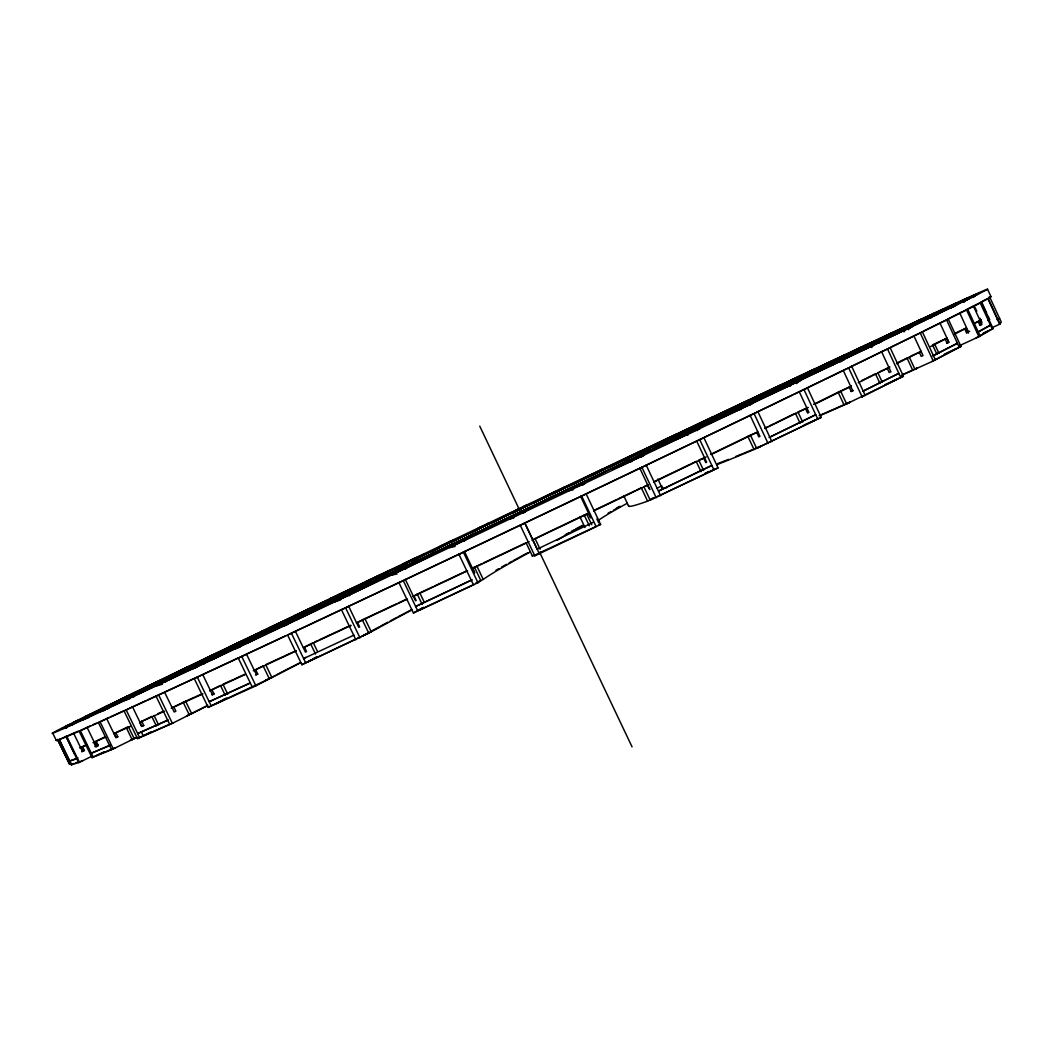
<?xml version="1.0" encoding="UTF-8"?>
<svg xmlns="http://www.w3.org/2000/svg" width="1054" height="1054" viewBox="0 0 1054 1054"><rect width="100%" height="100%" fill="white"/><g stroke="black" fill="none" stroke-linecap="round" stroke-linejoin="round"><path stroke-width="1.5" d="M539.332 553.693L524.8 522.982L520.254 525.248L534.8 555.84L600.635 524.484L586.156 493.904L585.102 494.3M561.98 489.319L564.536 487.093L561.071 488.779A404.67 1.66 -25.4 0 1 498.924 519.214L491.48 522.824L499.319 519.161A232.815 1.212 -25.4 0 1 515.801 511.322M668.052 439.11L667.05 438.648L667.867 438.187L665.588 439.294A379.335 1.528 -25.4 0 1 549.542 495.222L532.929 503.127L536.078 501.664M864.412 346.305L864.899 345.475L863.476 346.173M790.289 386.014L790.355 385.211L783.741 388.254A577.552 3.004 -25.3 0 1 690.014 431.007L678.368 436.54A588.87 3.175 -25.3 0 0 743.623 407.476L753.07 403.089L751.634 403.761M599.634 471.481L602.466 469.135L598.211 471.178A397.002 1.621 -25.4 0 1 520.755 508.845L512.112 513.021L519.095 509.754A232.815 1.212 -25.4 0 1 535.603 501.928L538.897 500.36A232.815 1.212 -25.4 0 1 555.287 492.6L558.541 491.059A232.815 1.212 -25.4 0 1 574.68 483.417L577.882 481.902A232.815 1.212 -25.4 0 1 593.652 474.445L598.949 471.902M704.032 422.127C703.874 420.151 703.782 421.837 701.055 422.549A375.646 1.502 -25.4 0 1 570.557 485.275L557.382 491.572M204.041 663.941L203.33 663.967L204.819 662.953M673.374 437.212L673.928 435.737L676.892 433.932L671.095 436.699A385.632 1.555 -25.4 0 1 564.233 488.239L553.495 493.391L556.354 492.047M636.879 453.852L637.169 453.101M913.937 323.117L914.846 322.208L912.698 323.249M150.287 685.192L151.341 685.087M709.118 420.348L709.869 418.767L712.965 416.87L706.43 420.019A381.891 1.528 -25.4 0 1 585.55 478.147L573.863 483.746L591.175 475.512A373.221 1.489 -25.4 0 0 735.534 406.291L739.197 405.065M835.927 359.625L836.23 358.9L835.084 359.454M772.766 389.769L773.056 388.755M332.392 598.119L329.691 598.856L335.225 596.261A471.599 2.121 -25.5 0 1 369.822 580.899L359.928 585.616A496.816 2.292 -25.5 0 0 306.108 610.187L302.88 612.229M582.836 485.09L585.576 482.995L580.899 485.103A650.186 3.952 -25.3 0 1 613.296 467.712L628.711 460.308L625.062 462.153A641.53 3.742 -25.3 0 0 629.185 462.113L631.781 461.454M744.203 403.208L747.997 400.362L740.725 403.853A379.414 1.515 -25.4 0 1 606.353 468.305M934.674 313.407L935.346 312.735L932.803 313.947M931.156 317.807L932.513 316.661L929.536 317.992M777.733 387.424L781.752 384.499L773.741 388.307A378.188 1.515 -25.4 0 1 626.511 458.806L613.006 465.249L614.864 464.392M871.698 347.517L872.409 346.489M796.784 383.603L797.522 382.549M991.867 327.754L999.666 324.21L1001.3 322.129L989.759 297.162M889.892 334.961L891.236 333.183L889.471 334.039M697.01 430.664L697.919 429.9M903.95 331.891L905.781 329.612L903.397 330.706M998.23 320.192L999.587 318.427L997.071 319.612M950.985 308.229L953.014 306.569L949.522 308.19M176.65 672.465L177.507 672.452M867.982 345.159L872.448 341.944L858.364 348.624A375.804 1.502 -25.4 0 1 666.484 440.032L646.379 449.597A232.815 1.212 -25.4 0 0 632.519 456.118L629.66 457.462A232.815 1.212 -25.4 0 0 615.022 464.353M908.284 329.77L909.286 328.637M810.289 371.64L813.925 369.374L805.216 373.511A378.228 1.515 -25.4 0 1 645.812 449.702L631.53 456.527L649.08 448.213A373.3 1.489 -25.4 0 0 830.46 361.667L844.267 355.158L840.539 357.464M963.936 302.366L964.911 301.273M935.992 313.644L936.861 312.682M486.302 524.549L486.237 525.274M952.012 306.332L956.61 302.972L942.474 309.639A398.425 1.634 -25.4 0 1 722.148 414.038L706.47 421.429L711.015 419.242M975.306 295.607L978.547 293.499L963.475 300.904A449.715 1.95 -25.3 0 1 754.664 399.268L731.463 409.953L737.457 407.081M840.525 361.878L844.373 359.401L826.652 367.648A556.38 2.793 -25.3 0 1 707.247 422.694L694.902 428.464L695.956 428.069A567.777 2.951 -25.3 0 0 790.671 384.934L801.277 379.98L797.799 382.233M523.772 510.268L509.24 517.25A711.213 5.112 -25.3 0 0 352.747 593.257L348.742 595.233L349.809 594.759L349.058 595.892M964.028 300.943L968.534 297.61L963.567 299.942M974.41 296.688L975.398 295.607M971.63 297.663L976.004 294.395L954.753 304.079A407.358 1.7 -25.4 0 1 731.726 409.624M871.144 346.318L873.147 345.396L872.528 346.265M973.698 296.701L976.597 294.738L972.183 296.741M894.345 332.353L898.14 329.968L883.871 336.713A379.545 1.528 -25.4 0 1 682.676 432.443L665.535 440.546L681.213 433.075A382.049 1.528 -25.4 0 0 862.435 346.713M953.567 306.938L956.927 304.619L941.551 311.944A480.361 2.174 -25.3 0 1 749.763 401.903L733.386 409.624L741.199 406.014A489.399 2.266 -25.3 0 0 925.201 319.968M964.226 299.955L965.332 299.046L962.025 300.627M374.012 578.119L376.08 576.762A463.615 2.055 -25.5 0 1 395.487 568.554L393.629 569.503L405.237 563.93A441.626 1.91 -25.5 0 0 406.725 562.151L402.681 564.022L406.146 564.009M205.438 658.407L206.439 657.933A546.012 2.74 -25.5 0 1 315.515 607.144L319.757 605.207L306.345 611.531A576.525 2.991 -25.5 0 0 183.067 669.25M971.959 296.714L974.001 295.239L970.312 296.991M443.299 546.301L440.19 546.17L443.484 544.641A428.675 1.831 -25.5 0 1 424.406 554.76L411.864 560.794L414.868 559.292A449.044 1.95 -25.5 0 0 412.338 559.476L410.691 560.227L412.522 559.345L410.889 560.53L411.732 561.334M549.081 498.239L536.012 504.537A699.289 4.835 -25.3 0 0 407.569 567.342L404.894 568.699L406.554 568.066L405.21 569.358M950.84 306.134L952.342 305.028L949.39 306.345M236.175 643.823L236.663 643.968M965.148 300.996L967.374 299.428L963.422 301.273M89.761 716.404L86.402 718.143L88.852 717.563M967.704 299.586L969.68 298.242L955.385 305.054A464.353 2.055 -25.3 0 1 753.557 399.953L739.829 406.238M463.905 541.229L465.539 540.135L463.352 541.005L464.616 540.32A684.955 4.532 -25.3 0 1 562.546 491.915L580.794 483.193L573.508 486.75A680.265 4.321 -25.3 0 0 513.825 516.987L509.556 519.121L513.891 517.857M523.706 512.863L525.59 511.506L522.784 512.731A668.473 4.242 -25.3 0 1 588.435 479.583L605.378 471.467L599.884 474.181A661.609 4.018 -25.3 0 0 572.019 489.333L573.218 488.832L569.766 490.518L573.534 489.517M268.73 628.21L269.495 627.657L268.651 628.065L269.679 628.632M641.306 457.067L644.244 455.064L637.802 458.016A630.516 3.676 -25.3 0 1 636.774 456.487L650.595 449.847L648.684 450.848A620.529 3.478 -25.3 0 0 684.191 435.882L688.13 434.103L686.009 435.183L688.433 434.762M477.963 582.73L480.861 580.622L474.471 567.21L472.824 568.277L474.682 572.981L464.485 551.571L458.925 554.312L473.47 584.838L477.963 582.73L463.404 552.191M988.23 316.279L989.403 319.797L981.076 301.813M556.038 491.651L554.378 491.915L555.339 491.493A398.03 1.634 -25.4 0 1 485.802 525.498L470.809 532.665L477.264 529.53A413.682 1.726 -25.4 0 0 523.719 506.5L526.394 505.209L524.115 507.29M935.741 315.436L938.073 313.894L921.776 321.641A497.686 2.306 -25.3 0 1 743.241 405.171L727.655 412.483L733.834 409.663A507.593 2.398 -25.3 0 0 900.327 332.089M909.589 328.308L912.988 326.121L895.966 334.197A516.223 2.451 -25.3 0 1 733.94 409.729L719.25 416.633L723.795 414.578A526.868 2.569 -25.3 0 0 869.458 347.029M879.102 342.945L881.684 341.285L864.188 349.572A535.854 2.609 -25.3 0 1 721.924 415.592L708.341 421.943L711.147 420.73A547 2.754 -25.3 0 0 832.792 364.697M973.198 296.833L975.793 295.252M749.697 405.289L750.474 404.776M637.538 452.825L639.976 451.362L634.956 453.787A390.665 1.581 -25.4 0 1 542.573 498.502M976.32 294.843L977.914 293.789L973.83 295.634M937.111 312.419L940.629 310.311L926.308 317.043A390.836 1.594 -25.4 0 1 710.673 419.36M918.179 321.022L920.998 319.349L906.638 326.134A384.552 1.555 -25.4 0 1 697.458 425.526L680.634 433.471L696.957 425.697A385.856 1.555 -25.4 0 0 887.547 335.001M960.642 345.014L959.43 345.686L978.929 336.713L993.066 328.584L980.958 302.406L973.382 306.016L981.906 324.434L979.97 325.343L978.165 321.47L978.942 321.035L980.734 324.895L979.97 325.343M596.762 472.969A232.815 1.212 -25.4 0 1 612.031 465.763L630.608 456.909A372.049 1.489 -25.4 0 0 800.5 375.725L805.572 373.603M982.42 301.167L988.165 298.427L999.969 323.973M422.232 604.522L417.279 594.14L413.998 595.984L416.132 600.464L415.553 600.806L405.368 579.516L398.926 582.664L413.431 613.02L419.347 609.502L423.655 607.486L418.965 610.279L474.063 584.417M448.925 545.669A232.815 1.212 -25.4 0 1 430.23 554.509L426.593 556.222A232.815 1.212 -25.4 0 1 408.992 564.509L405.592 566.117A232.815 1.212 -25.4 0 1 389.321 573.758L386.225 575.221A232.815 1.212 -25.4 0 1 371.482 582.137L368.702 583.429A232.815 1.212 -25.4 0 1 355.672 589.529L353.248 590.662A232.815 1.212 -25.4 0 1 342.063 595.879L340.007 596.827A232.815 1.212 -25.4 0 1 330.745 601.109L329.098 601.874A232.815 1.212 -25.4 0 1 321.839 605.207L320.587 605.786A232.815 1.212 -25.4 0 1 315.344 608.145L314.5 608.527A232.815 1.212 -25.4 0 1 311.299 609.937L310.864 610.121A232.815 1.212 -25.4 0 1 309.652 610.569L309.599 610.569A232.815 1.212 -25.4 0 1 310.35 610.108L310.68 609.923A232.815 1.212 -25.4 0 1 313.301 608.566L314 608.211A232.815 1.212 -25.4 0 1 318.413 605.997L319.467 605.483A232.815 1.212 -25.4 0 1 325.554 602.48L326.938 601.808A232.815 1.212 -25.4 0 1 334.605 598.066L336.279 597.249A232.815 1.212 -25.4 0 1 345.409 592.822L347.372 591.874A232.815 1.212 -25.4 0 1 357.82 586.828L360.033 585.76A232.815 1.212 -25.4 0 1 371.68 580.148L374.117 578.975A232.815 1.212 -25.4 0 1 386.831 572.862L389.466 571.597A232.815 1.212 -25.4 0 1 403.115 565.049L405.935 563.706A232.815 1.212 -25.4 0 1 420.388 556.789L423.352 555.379A232.815 1.212 -25.4 0 1 438.464 548.146L441.547 546.683A232.815 1.212 -25.4 0 1 457.199 539.213L464.854 535.472A406.897 1.686 -25.4 0 0 517.975 509.227L516.262 510.083L518.094 509.675M268.612 628.092L272.841 626.116A515.314 2.437 -25.5 0 1 344.065 593.244L353.946 588.619A488.542 2.253 -25.5 0 0 300.904 612.677L294.646 615.615L298.256 614.943M153.765 683.414A587.855 3.162 -25.5 0 1 299.31 615.114L306.622 611.728L291.088 619.054A619.502 3.465 -25.5 0 0 134.583 692.715L121.144 699.21L123.331 698.42M458.925 554.312L460.005 553.693M976.254 337.82L988.415 330.837M233.698 646.537L228.639 647.248L236.32 643.625A525.906 2.556 -25.5 0 1 326.608 601.755L329.362 600.53L317.109 606.287A555.379 2.793 -25.5 0 0 211.037 655.786L198.257 661.938L202.434 660.95M236.149 643.651L241.063 641.359A534.892 2.609 -25.5 0 1 329.744 600.161L340.758 594.996L339.467 595.523A506.697 2.398 -25.5 0 0 267.848 628.5L260.905 631.86L263.843 630.924M977.137 332.326L990.523 325.146L978.296 332.076M364.579 635.009L307.966 661.793L316.951 657.024L313.143 658.763M341.799 609.436L328.927 615.483A507.672 4.519 -25.4 0 1 295.449 631.188L287.597 635.009L301.905 664.745L371.272 631.86A710.396 20.342 -25.1 0 1 412.14 609.844M617.499 507.962L620.108 506.526M108.312 705.429L105.835 706.602L107.6 706.364M964.713 328.822L966.544 332.787L967.77 332.129L965.925 328.176L955.28 333.196M966.544 332.787L969.693 331.233M135.136 695.482L132.58 696.734L134.359 696.615M741.476 409.413L739.763 409.492L741.357 408.675L736.008 411.126A599.067 3.228 -25.3 0 1 670.423 440.427L658.566 446.053A609.923 3.412 -25.3 0 0 692.386 431.969L700.423 428.253L699.013 428.925M657.064 488.2L661.807 485.854M361.127 620.516L357.504 622.44L359.638 626.88L358.768 627.354L348.65 606.234L341.456 609.739L355.883 639.818M295.963 620.134L301.167 617.578A720.62 5.362 -25.3 0 1 482.627 529.872L498.41 522.297M301.905 664.745L310.337 660.265M909.207 356.871L914.951 369.243L933.238 360.982L960.945 346.463L948.244 319.046L931.947 326.924A507.672 4.519 -25.4 0 1 923.357 331.18M966.281 328.044L960.51 331.114A507.514 7.958 -25.4 0 1 954.054 334.487M305.858 657.393L303.618 658.579L354.025 635.088M972.802 306.266L969.008 308.242A507.672 4.519 -25.4 0 1 966.847 309.362M931.736 361.522L955.491 349.072M945.122 339.072L947.006 343.13L948.679 342.247L946.808 338.202L934.582 343.933L938.969 353.353M265.898 680.383L214.305 704.428M255.885 685.798L269.35 678.816L263.118 665.891L255.648 669.685L257.743 674.02L256.399 674.692L246.478 654.112L238.27 658.065L252.42 687.379L255.885 685.798L241.735 656.444M932.606 355.923L957.401 343.288L933.449 355.725M934.266 344.026L932.566 344.908L936.94 354.342M901.407 375.435A515.841 9.749 -25.1 0 0 912.751 370.31L916.98 368.123A507.145 9.578 -25.1 0 1 903.146 374.368M914.951 369.243L917.099 368.136M946.9 338.202L939.061 342.234A507.514 7.958 -25.4 0 1 930.511 346.608M91.566 713.637L88.602 715.06L90.789 714.638M209.904 690.647L211.946 689.711L214.002 693.98L212.473 694.744L202.684 674.494L194.239 678.539L208.191 707.366L226.61 698.17L222.974 699.751M847.152 403.537L850.17 402.035A546.525 10.948 -25 0 1 819.142 415.605M968.481 331.891L959.746 313.038L960.971 312.419M959.746 313.038L967.73 309.244L980.128 336.042M851.237 386.199L840.618 391.06L846.599 403.88L903.41 376.252L890.129 347.688L881.579 351.72L890.92 371.785L889.22 372.549L887.257 368.333L889.866 367.029M106.665 708.71L109.366 707.405M959.39 313.17L953.567 316.121A507.672 4.519 -25.4 0 1 948.192 318.822M166.071 681.688L164.991 681.622L167.006 680.634M247.058 643.151L253.737 639.91A727.524 5.56 -25.3 0 1 456.58 542.204L476.355 532.81A232.815 1.212 -25.4 0 0 496.368 523.219L500.426 521.295A232.815 1.212 -25.4 0 0 520.795 511.625L529.543 507.567L518.713 512.811A711.727 4.927 -25.3 0 0 398.965 571.413L390.994 575.3L397.068 573.929M904.398 359.243L906.993 357.938L912.751 370.31M921.275 351.298L911.341 356.305A507.514 7.958 -25.4 0 1 896.559 363.722M862.132 396.857L897.402 379.097M834.544 363.999L832.963 364.71M143.752 725.455L141.592 726.417L139.602 722.319L141.763 721.358L143.752 725.455L141.961 726.351L132.501 706.852L124.043 710.897L137.494 738.604L172.382 723.334L189.272 714.836L183.225 702.346L171.249 708.169M863.068 391.087L898.838 373.34L863.239 391.179M78.734 720.014L75.269 721.674L77.574 721.068M211.946 689.711L220.47 685.456L225.24 695.337M819.92 415.658A555.932 11.146 -25 0 0 844.109 405.052L849.629 402.351M337.939 594.917L340.6 593.705A479.557 2.161 -25.5 0 1 377.121 577.355L386.989 572.665A455.947 2.016 -25.5 0 0 370.573 579.384L365.778 581.624L368.94 581.149M773.03 388.583L768.761 390.652A372.009 1.489 -25.4 0 1 611.254 466.039L593.731 474.353L595.905 473.338M137.494 738.604L151.381 731.7M872.317 375.303L875.452 373.748L880.024 383.551M889.405 367.293L877.429 373.261A507.514 7.958 -25.4 0 1 858.233 382.773M757.826 447.686L761.594 445.829A588.316 12.622 -25 0 1 753.518 449.202M168.113 719.935L137.666 733.558L167.731 720.304M849.208 387.2L851.21 391.495L853.239 390.481M910.643 356.212L919.286 352.26L921.209 356.397L923.027 355.567L913.884 335.883L922.369 331.865L935.372 359.875M79.116 731.133L92.001 757.628L113.265 748.933L132.132 739.631L126.296 727.642L114.148 733.479L116.098 737.484L117.798 736.759L115.848 732.741M841.184 390.731L834.491 394.025A493.47 7.734 -25.4 0 1 813.543 404.328M851.5 386.093L837.587 392.958A507.514 7.958 -25.4 0 1 815.559 403.774M771.923 441.639L757.905 411.719L750.105 415.355L759.96 436.356L758.827 436.843L756.759 432.417L750.448 435.144L756.627 448.319L821.224 417.371L807.43 387.846L799.222 391.68L808.919 412.417L807.562 413.023L805.519 408.662L797.97 411.995L802.713 422.114M524.866 509.688A232.815 1.212 -25.4 0 0 545.195 500.031L555.418 495.261L546.315 499.688A697.102 4.624 -25.3 0 0 455.75 544.523L449.571 547.606L455.064 546.486M790.355 385.211L789.275 385.751L790.46 385.435M914.055 335.765L904.068 340.679A507.672 4.519 -25.4 0 1 900.156 342.603M141.763 721.358L151.776 716.443L156.4 725.969M815.032 420.269L754.032 449.531A598.54 12.859 -25 0 1 716.601 464.774M73.069 724.032L76.204 722.517M117.798 736.759L115.927 737.681L106.652 718.604L98.391 722.53L111.579 749.644M794.044 413.879L791.317 415.21A493.47 7.734 -25.4 0 1 775.836 422.773M92.001 757.628L104.109 751.818M807.931 407.516L792.226 415.184A507.514 7.958 -25.4 0 1 764.875 428.504M805.519 408.662L807.825 407.529M769.025 437.463L815.73 414.709L769.842 437.212M653.546 498.278L647.604 501.151A640.937 14.901 -25 0 1 628.619 505.525M74.676 723.202L69.327 725.758L73.253 724.414M68.484 725.863L64.531 727.761L67.535 727.01M138.272 693.901A747.326 5.889 -25.4 0 1 367.648 584.179L385.935 575.444L365.33 585.207A731.845 5.705 -25.4 0 0 117.139 703.69L99.959 711.858L105.018 710.172M205.082 662.729A745.152 5.823 -25.4 0 1 412.667 562.994L429.189 555.076L407.7 565.287A734.19 5.784 -25.4 0 0 173.976 677.274L155.346 686.18L162.382 684.244M474.629 533.574L477.989 532.006L472.297 534.615A232.815 1.212 -25.4 0 1 452.759 543.864L431.481 554.061A732.003 5.705 -25.4 0 0 211.156 659.896L192.223 668.934L197.493 666.998M147.455 699.988A507.672 4.519 -25.4 0 0 152.83 697.511L164.569 692.122L174.213 712.017L175.886 711.173L173.857 706.997M882.04 351.469L870.011 357.332A507.672 4.519 -25.4 0 1 850.736 366.713M94.9 746.509L98.048 745.073L96.138 741.16L104.175 737.247M448.754 542.085L450.19 541.427L448.108 542.402L449.162 541.94A435.855 1.858 -25.5 0 1 435.065 549.635L430.875 551.703L444.34 545.247A417.107 1.752 -25.4 0 0 480.624 526.974L478.108 528.133L479.978 527.646L480.848 528.436M212.104 659.699L218.837 656.431M842.581 370.665L830.025 376.765A507.672 4.519 -25.4 0 1 824.268 379.559M851.21 391.495L852.752 390.81L843.226 370.376L851.698 366.41L865.242 395.487M750.382 435.144L743.36 438.556A493.47 7.734 -25.4 0 1 710.554 454.432M757.773 431.956L741.976 439.623A507.514 7.958 -25.4 0 1 711.371 454.432M84.399 750.474L83.622 750.764L81.751 746.943L82.528 746.654L84.399 750.474L81.685 751.7L82.462 751.41L73.596 733.202L59.011 739.565L71.303 764.809L79.432 762.358L92.436 755.942M709.105 471.467L705.021 473.457L712.161 470.611L655.667 497.462M643.823 486.605L650.134 499.978L718.064 467.897L703.861 437.673L696.668 441.007L706.641 462.219L705.758 462.574L703.664 458.121L698.776 460.163L703.637 470.506M62.963 728.182L62.199 728.551L85.967 716.588A679.408 4.308 -25.5 0 1 286.095 621.9L314.988 608.487L309.02 611.36M69.34 724.823L65.111 726.852L68.405 725.929M486.684 524.049L488.2 523.324L486.355 524.26A424.077 1.792 -25.4 0 1 455.921 539.688L450.585 542.296L460.387 537.698A232.815 1.212 -25.4 0 1 476.448 530.043L479.689 528.502A232.815 1.212 -25.4 0 1 496.026 520.729M736.746 407.569L735.521 408.161L753.175 399.822A436.461 1.871 -25.3 0 0 966.083 299.349A429.268 1.831 -25.3 0 1 744.532 403.827M792.358 394.986L784.545 398.755A507.672 4.519 -25.4 0 1 757.115 411.969M793.675 394.341L798.958 391.798M82.528 746.654L86.586 744.691M71.303 764.809L74.07 763.465M658.724 490.927L711.845 465.42L658.486 491.19M77.166 720.817L72.871 722.86L74.992 722.214M751.462 414.683L734.177 422.997A507.672 4.519 -25.4 0 1 703.519 437.713M691.358 463.694L696.18 461.375L701.042 471.705M706.154 456.949L687.643 465.868A507.514 7.958 -25.4 0 1 653.757 482.165M650.134 499.978L654.429 497.91M298.098 615.944L285.212 622.163A660.66 4.005 -25.5 0 0 98.444 710.383L85.084 716.773L88.496 715.771M297.386 616.577L304.119 613.349L286.912 621.201A640.542 3.729 -25.5 0 0 114.781 702.359L101.289 708.802L107.548 707.682M299.916 615.233L302.103 614.153M738.564 407.002L736.667 407.911L745.903 403.629A472.39 2.134 -25.3 0 0 944.068 310.706M287.057 624.798L282.67 626.432L286.872 624.429A517.461 2.74 -25.4 0 0 987.558 289.218L990.997 296.635M340.521 599.924L335.027 601.742L344.579 597.104A723.914 5.204 -25.3 0 1 491.138 525.893L503.614 519.872L499.688 521.69M696.957 440.849L679.751 449.096A507.672 4.519 -25.4 0 1 645.812 465.328M636.234 490.202L641.293 487.778L647.604 501.151M648.236 484.814L630.2 493.47A507.514 7.958 -25.4 0 1 593.56 510.979M478.819 581.531L483.259 579.437A684.204 18.063 -25 0 1 530.373 551.94M178.969 671.227A566.762 2.938 -25.5 0 1 306.371 611.623L312.103 608.975L297.623 615.813A598.026 3.215 -25.5 0 0 157.468 681.622L144.121 687.972L148.627 686.944M186.808 667.366L169.944 675.495L174.305 674.52M496.329 520.544L507 515.419A390.507 1.594 -25.4 0 0 592.532 473.865L593.824 473.747M516.71 510.861L528.304 505.301A384.275 1.555 -25.4 0 0 629.343 456.435L631.017 455.908M538.12 500.703L539.029 500.255M298.796 615.76L303.368 613.402L294.488 617.539A608.922 3.399 -25.5 0 0 131.328 694.296M363.011 586.248L367.069 584.298L347.28 593.652A727.247 5.547 -25.5 0 0 97.719 712.596L81.58 720.225L85.901 718.749M739.605 406.501L737.286 407.463L747.984 402.496A456.659 2.016 -25.3 0 0 957.006 304.237M470.888 535.353L473.378 534.167M240.167 646.998L234.831 648.921L246.86 643.138A740.567 5.665 -25.3 0 1 437.726 551.163L453.049 543.811L450.242 545.116M591.716 524.708L586.617 513.957L588.33 513.456L590.767 517.87L580.622 496.434L586.156 493.904M640.279 467.963L622.229 476.592A507.672 4.519 -25.4 0 1 585.55 494.076M644.929 486.171L647.169 485.301L649.883 489.57L639.804 468.213L646.247 465.249L660.608 495.696M587.17 513.667L579.015 517.554A493.47 7.734 -25.4 0 1 549.964 531.387M594.377 510.228L598.25 508.371A493.47 7.734 -25.4 0 0 617.341 499.253M589.278 513.034L570.741 521.862A507.514 7.958 -25.4 0 1 532.02 540.28M595.51 526.776L532.441 556.183L526.065 542.744M698.473 425.078L694.322 427.081L734.282 408.346A405.079 1.673 -25.4 0 0 944.621 308.651M297.636 616.313L299.257 615.391M740.922 405.724L744.256 404.143M70.223 724.361L66.244 726.232L67.166 725.798M331.061 601.175L336.121 598.738L307.847 611.966A698.644 4.822 -25.5 0 0 74.123 722.86M66.56 726.72L62.884 728.459L64.307 727.787M129.892 698.683L124.53 700.475L142.567 691.911A734.137 5.784 -25.4 0 1 385.553 575.708L406.686 565.682L389.203 574.048A747.378 5.889 -25.4 0 0 168.772 679.711M521.084 524.721L502.429 533.574A507.672 4.519 -25.4 0 1 463.826 551.874M581.268 496.118L562.731 504.932A507.672 4.519 -25.4 0 1 523.983 523.351M524.747 543.363L520.821 545.234A493.47 7.734 -25.4 0 1 483.443 562.928M529.134 541.651L510.479 550.504A507.514 7.958 -25.4 0 1 471.863 568.765M421.863 608.277L423.497 607.499M653.203 446.329L649.027 448.293A232.815 1.212 -25.4 0 1 662.031 442.245L664.521 441.073A232.815 1.212 -25.4 0 1 676.444 435.486L678.723 434.432A232.815 1.212 -25.4 0 1 689.487 429.4L691.503 428.464A232.815 1.212 -25.4 0 1 700.976 424.064L702.728 423.247A232.815 1.212 -25.4 0 1 710.765 419.532L712.214 418.86A232.815 1.212 -25.4 0 1 718.709 415.882L719.842 415.368A232.815 1.212 -25.4 0 1 724.678 413.181L725.468 412.825A232.815 1.212 -25.4 0 1 728.538 411.482L728.96 411.297A232.815 1.212 -25.4 0 1 730.172 410.849L730.211 410.849A232.815 1.212 -25.4 0 1 729.487 411.31L729.144 411.495A232.815 1.212 -25.4 0 1 726.417 412.904L725.679 413.287A232.815 1.212 -25.4 0 1 720.923 415.658L719.777 416.225A232.815 1.212 -25.4 0 1 713.005 419.558L711.437 420.322A232.815 1.212 -25.4 0 1 702.649 424.604L700.699 425.552A232.815 1.212 -25.4 0 1 689.962 430.757L687.616 431.89A232.815 1.212 -25.4 0 1 675.021 437.963L672.32 439.268A232.815 1.212 -25.4 0 1 657.973 446.158L654.942 447.621A232.815 1.212 -25.4 0 1 639.014 455.262L635.694 456.856A232.815 1.212 -25.4 0 1 618.382 465.13L614.798 466.843A232.815 1.212 -25.4 0 1 596.34 475.67L592.546 477.475A232.815 1.212 -25.4 0 1 573.178 486.711L569.239 488.595A232.815 1.212 -25.4 0 1 549.239 498.107M721.806 414.248L716.733 416.673L749.183 401.561A424.617 1.792 -25.4 0 0 963.567 300.245M459.531 553.903L442.575 561.927A507.672 4.519 -25.4 0 1 404.881 579.726M473.918 567.434L482.073 563.574M971.459 297.123L975.793 295.133M128.548 695.561L126.585 696.483L127.916 696.457M151.895 684.244L150.208 685.034M296.055 616.906L297.004 616.458M321.654 605.444L324.276 604.219L295.963 617.525A711.081 4.914 -25.5 0 0 74.228 722.754M63.161 728.011L61.988 728.564L84.215 718.683A720.225 5.349 -25.5 0 1 331.602 600.964L350.442 592.058L316.793 607.934A733.123 5.454 -25.5 0 0 82.66 719.381M399.361 582.335L384.354 589.41A507.672 4.519 -25.4 0 1 348.347 606.366M466.711 570.833L462.825 572.665A493.47 7.734 -25.4 0 1 434.274 586.116M467.581 570.781L450.611 578.791A507.514 7.958 -25.4 0 1 412.918 596.524M616.603 507.923L617.868 507.33M367.161 633.77L368.716 633.032L362.326 619.871M475.868 582.928L480.861 580.622M538.62 553.231L541.4 551.927M727.128 411.89L725.126 412.825L742.833 404.433A414.156 1.726 -25.4 0 0 956.281 303.407M177.981 671.648L176.571 672.307M306.516 612.334L308.229 611.544L289.666 620.358A696.338 4.611 -25.5 0 0 77.759 720.778M285.568 635.826L277.307 639.686A507.672 4.519 -25.4 0 1 246.702 653.981M416.923 594.272L424.854 590.543A493.47 7.734 -25.4 0 0 432.917 586.749M407.384 599.12L392.378 606.155A507.514 7.958 -25.4 0 1 356.331 623.019M413.431 613.02L473.47 584.838M237.782 658.144L230.325 661.622A507.672 4.519 -25.4 0 1 203.29 674.191M975.451 322.735L978.165 321.47M987.796 320.469L989.732 319.56M362.194 619.91L369.73 616.379A493.47 7.734 -25.4 0 0 396.963 603.639M351.087 625.47L336.898 632.084A507.514 7.958 -25.4 0 1 303.368 647.67M315.726 657.525L317.175 656.853M310.719 643.862L313.262 642.676L317.478 651.398M314.751 641.991L317.741 640.608M368.676 633.111L363.077 635.654A723.149 20.737 -25.1 0 1 369.493 632.136M193.91 678.539L188.666 680.963A507.672 4.519 -25.4 0 1 165.57 691.648M296.306 650.937L285.199 656.089A507.514 7.958 -25.4 0 1 253.25 670.818M983.263 333.117L993.066 328.584M268.441 679.171L271.919 677.59A726.667 22.134 -25.2 0 1 300.733 662.729M947.006 343.13L948.89 342.26L939.944 322.985M245.595 674.336L238.125 677.775A507.514 7.958 -25.4 0 1 209.654 690.792M255.437 675.074L257.743 674.02M944.384 354.144L960.945 346.463M879.155 372.009L887.257 368.333M202.921 693.861L196.36 696.852A507.514 7.958 -25.4 0 1 171.71 707.998M250.101 682.966L209.179 701.714L250.325 683.032M269.35 678.816L264.989 680.739A739.776 22.569 -25.2 0 1 275.45 675.337M619.054 506.776L620.081 506.315M211.973 694.902L214.002 693.98M188.995 714.902L191.696 713.703A733.228 23.004 -25.4 0 1 206.07 706.483M208.191 707.366L252.42 687.379M182.961 702.425L188.719 699.83A493.47 7.734 -25.4 0 0 194.634 697.142M164.582 711.2L160.392 713.084A507.514 7.958 -25.4 0 1 139.787 722.28M885.057 384.605L903.41 376.252M189.272 714.836L186.374 716.061A746.575 23.465 -25.4 0 1 207.783 705.324M173.119 722.807L143.252 735.89L141.262 731.779M126.612 727.444L128.351 726.68L134.214 738.67A730.896 22.687 -25.5 0 1 137.125 737.233M804.057 424.999L821.224 417.371M130.419 740.356L132.132 739.631M92.989 742.596L94.214 742.082M110.341 745.046L91.316 753.215L109.629 745.626M134.214 738.67L130.722 740.145A744.177 23.135 -25.5 0 1 136.15 737.471M98.048 745.073L96.81 745.586L94.913 741.66M97.073 755.257L115.321 747.8M712.096 470.282L718.064 467.897M79.59 747.853L81.171 747.26A507.514 7.958 -25.4 0 0 87.113 744.928M64.268 727.879L66.837 727.286M77.864 757.813L69.828 760.988L76.797 758.801M68.181 725.705L68.984 725.455M75.493 762.885L82.528 760.764M107.468 708.749L108.522 708.551M593.376 522.257L537.171 549.16L524.8 522.982M598.488 525.011L600.635 524.484M64.992 727.721L66.824 727.603M65.506 727.576L66.955 727.497M205.385 658.618L206.044 658.684M185.609 701.226L191.696 713.703M52.7 733.083L56.31 740.501M126.177 709.922L139.655 737.668M100.064 721.779L113.265 748.933M95.664 742.121L97.758 746.416M96.125 746.008L87.06 727.365L80.315 730.606L93.239 757.141M94.03 742.872L96.112 747.167M79.432 762.358L66.81 736.456L66.059 736.772L78.668 762.635M66.059 736.232L74.715 754.018M59.327 739.447L71.646 764.73M197.282 677.129L211.248 705.996M158.653 695.008L172.382 723.334M156.045 696.207L169.76 724.493M154.003 715.389L158.627 724.928M271.919 677.59L265.7 664.666L269.771 662.795A493.47 7.734 -25.4 0 0 283.948 656.247M227.743 694.164L222.961 684.27L226.57 682.623A493.47 7.734 -25.4 0 0 233.421 679.487M364.921 618.632L371.272 631.86M345.567 607.802L360.02 637.907M315.541 654.112L310.653 643.928L304.422 647.143L306.53 651.543L305.423 652.123L295.37 631.241M291.418 633.217L305.739 662.979M419.808 592.915L424.064 601.808M403.274 580.622L417.792 610.977M476.869 566.038L483.259 579.437M581.676 496.052L596.142 526.631M584.219 515.077L589.305 525.814M579.963 516.895L585.01 527.514M535.024 538.489L540.122 549.239M479.754 426.145L520.65 512.27M539.688 552.362L632.057 746.878M657.894 479.017L662.017 487.778M641.899 467.33L656.26 497.791M623.784 495.854L628.619 506.078M596.88 518.897L598.791 522.929M747.853 436.369L754.032 449.531M699.724 439.663L713.953 469.9M803.952 389.519L817.772 419.084M795.414 413.208L800.144 423.326M754.058 413.576L768.102 443.51M887.508 348.966L900.814 377.569M877.811 372.615L882.369 382.418M848.628 367.899L862.198 397.002M838.128 392.233L844.109 405.052M966.505 309.863L978.929 336.713M966.373 328.769L968.389 333.117M946.558 319.889L959.285 347.346M920.208 332.932L933.238 360.982M987.835 298.625L999.666 324.21M982.078 303.025L986.663 312.946M980.194 302.814L992.315 329.032M974.805 307.017L976.781 311.259M980.049 318.334L982.012 322.577M532.837 539.872L540.254 536.012A493.47 7.734 -25.4 0 0 548.581 532.046M534.681 555.155L534.8 555.84M987.558 289.218A517.461 2.74 -25.4 0 0 285.911 619.752A517.461 2.74 -25.4 0 0 286.912 624.535L293.592 621.149A733.518 5.468 -25.3 0 1 464.01 538.739M964.226 300.495A442.285 1.924 -25.3 0 1 747.497 402.575M989.034 297.123A517.369 4.611 -25.4 0 1 527.263 521.941A517.369 4.611 -25.4 0 1 57.627 739.421M903.173 359.862A493.47 7.734 -25.4 0 1 896.928 363.011M871.144 375.896A493.47 7.734 -25.4 0 1 866.401 378.254M865.202 378.847A493.47 7.734 -25.4 0 1 861.566 380.652M774.519 423.405A493.47 7.734 -25.4 0 1 769.222 425.987M767.892 426.633A493.47 7.734 -25.4 0 1 765.217 427.937M690.08 464.313A493.47 7.734 -25.4 0 1 654.903 481.243M634.89 490.848A493.47 7.734 -25.4 0 1 618.698 498.608M406.185 599.304A493.47 7.734 -25.4 0 1 398.28 603.02M350.547 625.338A493.47 7.734 -25.4 0 1 319.125 639.949M295.871 650.74A493.47 7.734 -25.4 0 1 285.265 655.641M244.673 674.336A493.47 7.734 -25.4 0 1 234.805 678.855M200.721 694.388A493.47 7.734 -25.4 0 1 195.846 696.602M161.525 712.043A493.47 7.734 -25.4 0 1 157.81 713.703M981.142 319.863A507.514 7.958 -25.4 0 1 979.522 320.798L975.78 322.893A507.514 7.958 -25.4 0 1 973.659 324.065M130.525 726.377A507.514 7.958 -25.4 0 1 114.069 733.571M105.743 737.154A507.514 7.958 -25.4 0 1 94.57 741.871M898.825 343.248A507.672 4.519 -25.4 0 1 890.617 347.267M822.818 380.257A507.672 4.519 -25.4 0 1 807.931 387.45M146.124 700.594A507.672 4.519 -25.4 0 1 132.33 706.905M123.107 711.121A507.672 4.519 -25.4 0 1 110.578 716.799M109.287 717.379A507.672 4.519 -25.4 0 1 106.757 718.525M96.309 723.215A507.672 4.519 -25.4 0 1 93.174 724.612M90.209 725.929A507.672 4.519 -25.4 0 1 87.403 727.168M77.93 731.305A507.672 4.519 -25.4 0 1 74.188 732.899M599.107 519.82A649.448 15.731 -25 0 1 627.104 503.325M608.105 513.219A660.963 16.021 -25 0 1 610.688 511.757M613.375 510.255A660.963 16.021 -25 0 1 616.195 508.687M532.441 556.183A679.606 17.207 -25 0 1 532.718 555.418M565.207 534.76A679.606 17.207 -25 0 1 568.896 532.718M571.466 531.308A679.606 17.207 -25 0 1 574.101 529.859M575.444 529.134A679.606 17.207 -25 0 1 582.454 525.353M556.881 540.386A667.762 16.89 -25 0 1 582.875 525.696M962.737 300.588A417.634 1.765 -25.4 0 1 739.236 406.198M75.743 722.346A723.373 5.191 -25.5 0 1 305.014 613.388M929.022 315.792A397.345 1.621 -25.4 0 1 723.663 413.26M95.255 713.716A740.29 5.665 -25.5 0 1 331.246 601.215M370.81 631.412A723.149 20.737 -25.1 0 1 379.018 626.959M380.441 626.195A723.149 20.737 -25.1 0 1 387.674 622.295M390.23 620.938A723.149 20.737 -25.1 0 1 396.765 617.46M398.096 616.761A723.149 20.737 -25.1 0 1 404.881 613.178M406.264 612.44A723.149 20.737 -25.1 0 1 411.877 609.502M495.986 570.28A696.391 18.419 -25 0 1 498.832 568.646M501.506 567.131A696.391 18.419 -25 0 1 506.526 564.338M509.148 562.876A696.391 18.419 -25 0 1 511.849 561.387M513.232 560.636A696.391 18.419 -25 0 1 528.028 552.625M276.78 674.652A739.776 22.569 -25.2 0 1 299.889 662.782M656.194 497.014A629.884 14.624 -25 0 1 651.332 498.726M112.027 703.703A629.541 3.663 -25.5 0 1 292.037 618.856M909.865 324.645A390.942 1.581 -25.4 0 1 711.173 419.07M76.902 721.226A684.217 4.519 -25.5 0 1 299.929 615.576M84.425 717.366A667.63 4.229 -25.5 0 1 294.685 617.907M113.766 705.245A744.994 5.81 -25.4 0 1 348.255 593.27M667.024 487.501A619.976 13.834 -25 0 1 662.347 487.119M834.887 359.598A379.506 1.515 -25.4 0 1 664.099 441.099M96.257 711.463A649.264 3.939 -25.5 0 1 292.077 618.988M752.227 449.742A588.316 12.622 -25 0 1 743.584 453.299M742.214 453.852A588.316 12.622 -25 0 1 735.679 456.514M728.485 459.399A588.316 12.622 -25 0 1 717.616 463.628M76.441 722.069A710.686 5.099 -25.5 0 1 318.413 607.091M69.617 764.308L57.614 739.671L69.617 764.308M471.915 579.898L415.632 606.485L471.915 579.898M377.121 577.355L376.436 577.763L377.082 577.46"/></g></svg>
